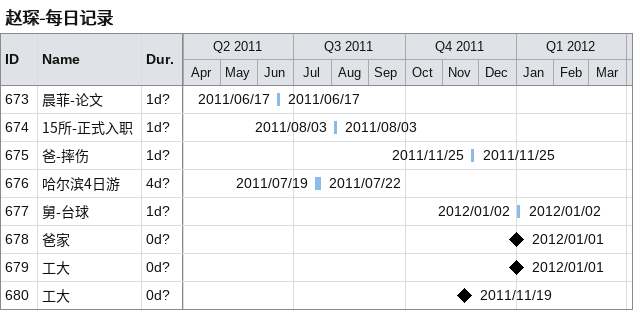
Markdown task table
赵琛-每日记录

| ID | Task | Duration | Start | Finish |
|---|---|---|---|---|
| 673 | 晨菲-论文 | 1d? | 2011-06-17 | 2011-06-17 |
| 674 | 15所-正式入职 | 1d? | 2011-08-03 | 2011-08-03 |
| 675 | 爸-摔伤 | 1d? | 2011-11-25 | 2011-11-25 |
| 676 | 哈尔滨4日游 | 4d? | 2011-07-19 | 2011-07-22 |
| 677 | 舅-台球 | 1d? | 2012-01-02 | 2012-01-02 |
| 678 | 爸家 | 0d? | 2012-01-01 | 2012-01-01 |
| 679 | 工大 | 0d? | 2012-01-01 | 2012-01-01 |
| 680 | 工大 | 0d? | 2011-11-19 | 2011-11-19 |
